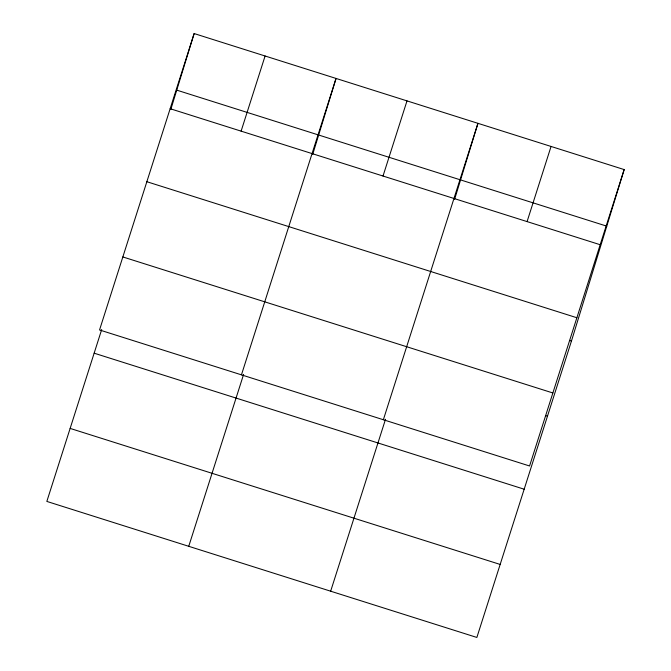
<?xml version="1.0" encoding="UTF-8"?>
<svg xmlns="http://www.w3.org/2000/svg" width="671" height="671" viewBox="0 0 671 671"><rect width="100%" height="100%" fill="white"/><g stroke="black" fill="none" stroke-linecap="round" stroke-linejoin="round"><path stroke-width="1.01" d="M170.769 109.566L194.137 33.55L624.164 169.578L571.457 341.044L476.863 637.45L46.836 501.422L101.707 329.503M312.678 154.456L336.045 78.44L241.451 374.846M454.586 199.346L477.953 123.33L383.359 419.736M194.137 33.55L99.543 329.956L529.57 465.984L624.164 169.578M241.107 131.147L265.095 55.995M188.744 546.311L243.615 374.393M383.015 176.028L407.003 100.885M330.652 591.201L385.523 419.274M527.079 221.598L551.059 146.454M176.741 90.132L606.769 226.161M170.157 108.702L600.184 244.722M146.857 181.715L576.875 317.744M569.478 340.415L571.457 341.044M122.843 256.943L552.87 392.971M545.498 415.567L547.477 416.188M94.15 353.181L524.168 489.209M70.136 428.408L500.163 564.437"/></g></svg>
